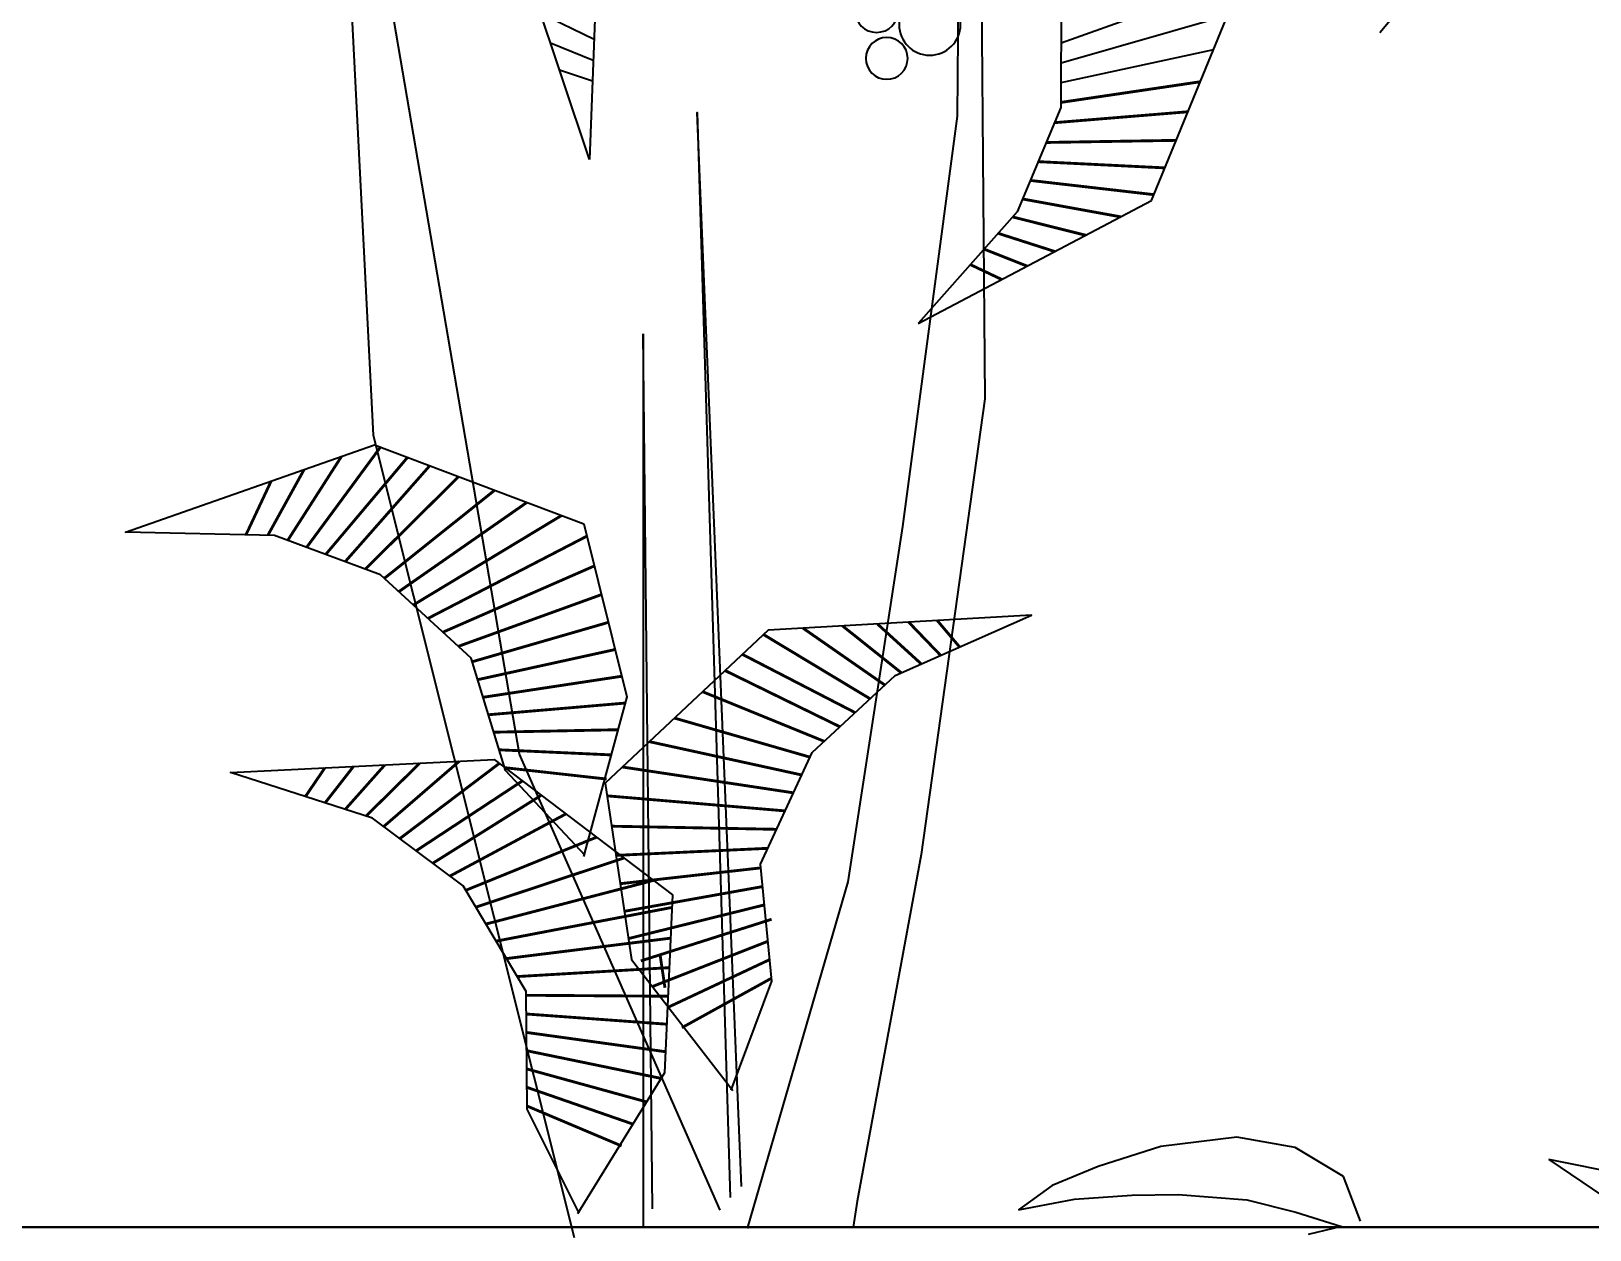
# Model space of a CAD drawing. Header units: inches. Extents: x 452443 to 881249, y 975131 to 1198310.
# Drawn here: x 580183 to 580714, y 1036509 to 1036918 of the extents above; entities that cross this region are included whole.
import ezdxf

# ---------------------------------------------------------------- set-up
doc = ezdxf.new("R2010")
doc.units = ezdxf.units.IN
doc.header["$LTSCALE"] = 3.5
doc.header["$MEASUREMENT"] = 0
doc.linetypes.add('CENTER', pattern=[2, 1.25, -0.25, 0.25, -0.25])
for name, color, linetype in [('Netthay_126', 126, 'Continuous'), ('thuocdo', 3, 'Continuous'), ('TREE1', 84, 'Continuous'), ('Truc', 252, 'Continuous')]:
    doc.layers.add(name, color=color, linetype=linetype)
doc.styles.add('romand', font='romand.shx')
doc.dimstyles.new('TL100', dxfattribs={"dimscale": 100, "dimtxt": 2.5, "dimasz": 2, "dimexe": 2, "dimexo": 1, "dimgap": 1, "dimtad": 1, "dimdec": 0, "dimzin": 0, "dimdsep": 46, "dimtxsty": 'romand', "dimblk": 'ARCHTICK', "dimcen": 2, "dimdle": 2, "dimclrd": 256, "dimclre": 256, "dimclrt": 7, "dimadec": 0, "dimazin": 0, "dimtfac": 0.004, "dimtdec": 0, "dimtmove": 2, "dimatfit": 3, "dimfxl": 1, "dimtolj": 1, "dimtzin": 0, "dimlwd": 20, "dimlwe": 20, "dimarcsym": 1})

# ---------------------------------------------------------------- blocks, each defined once
blk = doc.blocks.new('tree34')
for p, q in [((1323.5, 567.1), (1364, 574.4)), ((1364, 574.4), (1416.9, 567.8)), ((1289.8, 547), (1323.5, 567.1)), ((1416.9, 567.8), (1460.3, 553.9)), ((1059, 541.1), (1147.2, 558.9)), ((1147.2, 558.9), (1082.3, 514.7)), ((1460.3, 553.9), (1492.3, 540.9)), ((1278.2, 515.9), (1289.8, 547)), ((1357, 530.9), (1323.1, 522.3)), ((1404.8, 534.5), (1357, 530.9)), ((1437, 534.1), (1404.8, 534.5)), ((1476.7, 531.2), (1437, 534.1)), ((1515.6, 523.9), (1476.7, 531.2)), ((1492.3, 540.9), (1515.6, 523.9)), ((1323.1, 522.3), (1291.3, 512.2)), ((1291.3, 512.2), (1314.5, 506.7))]:
    blk.add_line(p, q)
blk = doc.blocks.new('A$C2C227CB5')
blk.add_blockref('tree34', (427.6, 0))
blk = doc.blocks.new('ELE_TR10')
for p, q in [((812.7, 3486.9), (780.8, 7339.2)), ((2979.6, 4855.9), (2852.2, 2372.6)), ((736.3, 4755.2), (717.1, 2499.9)), ((2097.2, 3336), (2389.9, 4208.8)), ((2342.3, 1258.3), (2820.3, 4060)), ((-136.7, 3951.9), (451.3, 3741.6)), ((450.5, 3946.9), (452, 3516.6)), ((-739.5, 3870.5), (-661.3, 3778)), ((135.3, 3191.8), (-161.1, 3914.5)), ((-129.8, 3838.1), (451.5, 3672.2)), ((2077.9, 3856.2), (2097.2, 3336)), ((2268.6, 3847), (2081.6, 3756.3)), ((-80.7, 3718.4), (451.7, 3603.5)), ((2233.8, 3743.2), (2084.4, 3682.5)), ((2202, 3648.4), (2087, 3610.2)), ((452, 3516.6), (604.5, 3152.5)), ((1003.9, 2054.2), (812.7, 3486.9)), ((950.1, 2763.2), (135.3, 3191.8)), ((604.5, 3152.5), (950.1, 2763.2)), ((1877.9, -329.1), (1909.8, 2727.3)), ((1909.8, 2727.3), (1909.8, -392.7)), ((717.1, 2499.9), (940.1, 908)), ((2852.2, 2372.6), (2151.1, -429.1)), ((1195.1, 812.5), (1003.9, 2054.2)), ((1641.2, -333.6), (2342.3, 1258.3)), ((940.1, 908), (1163.2, -301.8)), ((1545.6, -397.3), (1195.1, 812.5))]:
    blk.add_line(p, q)
at = {"const_width": 10}
for points in [[(-35, 3607.1), (452, 3534.9)], [(8, 3502.3), (474, 3464.1)], [(48.9, 3402.4), (503, 3395)], [(88.4, 3306.2), (531, 3328)], [(126.7, 3212.7), (558.5, 3262.4)], [(243, 3135.2), (585.6, 3197.6)], [(365.2, 3070.9), (620.2, 3134.8)], [(473, 3014.1), (670.9, 3077.7)], [(569.9, 2963.2), (719.9, 3022.5)], [(658.5, 2916.6), (767.9, 2968.4)], [(2732.9, 2295.1), (3018.4, 1956.2)], [(2827.5, 2330.7), (3085.2, 1980.8)], [(2963.4, 2298.4), (3151.2, 2005.1)], [(2553.3, 2229.2), (2880, 1905.2)], [(2654.3, 2267.2), (2950.3, 1931.1)], [(3093.8, 2252.7), (3220.7, 2022.5)], [(2428.6, 2180.5), (2813.2, 1873.1)], [(3208.8, 2212.4), (3297, 2024.3)], [(2316, 2138.1), (2762.8, 1826.6)], [(2194.9, 2092.5), (2712.3, 1780)], [(2106.8, 2020.1), (2661.3, 1732.9)], [(2080.9, 1916.1), (2609.3, 1684.8)], [(2055.9, 1816), (2555.7, 1635.2)], [(883.4, 1725.4), (805.3, 1632.8)], [(983.3, 1719.8), (871.5, 1603.6)], [(1092.6, 1713.6), (939, 1573.6)], [(1214.2, 1706.7), (1008.7, 1542.8)], [(1352.2, 1698.9), (1066.3, 1500)], [(2031.7, 1719.1), (2506.9, 1581.6)], [(1490.1, 1676.6), (1117.9, 1452.2)], [(1563.8, 1607.4), (1170.1, 1403.9)], [(2008, 1624.3), (2487.7, 1519)], [(1625.7, 1551.5), (1223.4, 1354.6)], [(1984.7, 1531), (2468.8, 1457.5)], [(1704.4, 1477.7), (1278.4, 1303.8)], [(1972.8, 1437.3), (2450.1, 1396.5)], [(1800.9, 1384.9), (1327.9, 1248.5)], [(1888.6, 1302.6), (1356.5, 1186.2)], [(1998, 1344.2), (2431.3, 1335.6)], [(2021.9, 1256.3), (2412.5, 1274.1)], [(1983, 1214.1), (1385.3, 1123.8)], [(2037.8, 1172), (2393.3, 1211.6)], [(2412.7, 1226.4), (2759.3, 964.2)], [(2552.2, 1234.1), (2815.7, 1006.3)], [(2690.2, 1227.4), (2877.4, 1042.8)], [(2811.9, 1221.5), (2950, 1066.2)], [(2921.2, 1216.2), (3020.3, 1088.9)], [(3021.1, 1211.3), (3089.1, 1111.1)], [(2332.1, 1165.3), (2702.4, 921.6)], [(2036.5, 1113.4), (1414.3, 1060.7)], [(2264.7, 1116.1), (2644.2, 878.2)], [(2178.7, 1050.9), (2584.2, 833.4)], [(2020.6, 1007.3), (1443.9, 996.4)], [(2005.4, 905.4), (1474.4, 930.1)], [(2073, 968.8), (2529.2, 783.6)], [(1977.2, 896.1), (2494.2, 724.7)], [(1990.5, 806.5), (1498.9, 861.8)], [(1874.1, 818), (2459.1, 665.6)], [(1976.1, 710), (1492.7, 796.6)], [(1961.8, 614.8), (1486.5, 732.6)], [(1810.3, 723.5), (2423.6, 605.9)], [(1918.4, 536.9), (1461.9, 682.2)], [(1877.8, 447.4), (1474.3, 605.6)], [(1815, 616.3), (2387.4, 545)], [(1822.1, 375.4), (1468.2, 541.6)], [(1834.1, 443.2), (1851.8, 563)], [(1819.5, 513.3), (2350.1, 482.2)], [(1775.1, 303.6), (1462, 476.5)], [(1823.9, 413.5), (2318.6, 416.9)], [(1828.1, 315.9), (2318, 351.5)], [(1832.4, 219.8), (2317.4, 287.1)], [(1847.6, 126.6), (2316.8, 223.3)], [(1898.4, 44.5), (2316.2, 159.6)], [(1946.3, -32.9), (2315.6, 95.3)], [(1985.5, -109.3), (2315, 29.9)]]:
    blk.add_lwpolyline(points, dxfattribs=at)
for points in [[(1567.2, -250.6), (1644.6, 1643.7), (1722, 3499.4), (1605.9, -289.3)], [(2112.8, 904.8), (2390.3, 1201.9), (2510.6, 1593.6), (2826.6, 1885.5), (3197, 2021.9), (3717.4, 2034.1), (2848.6, 2338.7), (2117.7, 2063.5), (1966.8, 1459.3), (2118.3, 901.3)], [(1603.3, 85.6), (1461, 466.4), (1500.1, 874.3), (1320.2, 1265.1), (1030.4, 1533.1), (554.4, 1744), (1473.6, 1692.1), (2043.2, 1157.6), (1950.9, 541.8), (1596.9, 84.5)], [(2133.5, -344.1), (2314.9, 19.7), (2318.7, 429.5), (2538.5, 799.3), (2854.8, 1035.5), (3350.3, 1195.3), (2430.7, 1240), (1808.3, 768.1), (1835.6, 146), (2139.7, -345.8)], [(1163.2, -301.8), (1176.9, -392.7)]]:
    blk.add_lwpolyline(points)
for centre, radius in [((1095.3, 3854.7), 75.4), ((909.6, 3806.8), 107.2), ((1059.8, 3688.5), 73)]:
    blk.add_circle(centre, radius)
blk = doc.blocks.new('_ArchTick')
at = {"color": 0, "linetype": 'ByBlock', "const_width": 0.15}
blk.add_lwpolyline([(-0.5, -0.5), (0.5, 0.5)], dxfattribs=at)
blk = doc.blocks.new('*D1919')
at = {"layer": 'DEFPOINTS', "color": 0}
for p in [(576934.85, 1037283.61), (580934.85, 1037086.68), (580934.85, 1033781.97)]:
    blk.add_point(p, dxfattribs=at)
at = {"layer": 'thuocdo', "lineweight": 20}
for p, q in [((576934.85, 1037183.61), (576934.85, 1033581.97)), ((580934.85, 1036986.68), (580934.85, 1033581.97)), ((576734.85, 1033781.97), (581134.85, 1033781.97))]:
    blk.add_line(p, q, dxfattribs=at)
at = {"layer": 'thuocdo', "lineweight": 20, "xscale": 200, "yscale": 200, "zscale": 200, "rotation": 180}
blk.add_blockref('_ArchTick', (576934.85, 1033781.97), dxfattribs=at)
at = {"layer": 'thuocdo', "lineweight": 20, "xscale": 200, "yscale": 200, "zscale": 200}
blk.add_blockref('_ArchTick', (580934.85, 1033781.97), dxfattribs=at)
at = {"layer": 'thuocdo', "color": 7, "insert": (578934.85, 1034006.97), "char_height": 250, "attachment_point": 5, "style": 'romand'}
blk.add_mtext('\\A1;4000', dxfattribs=at)

msp = doc.modelspace()

# ---------------------------------------------------------------- linework, layer by layer
at = {"layer": 'Netthay_126'}
for points in [[(577134.85, 1036510.4), (584434.85, 1036510.4)], [(588934.85, 1036510.4), (577134.85, 1036510.4)]]:
    msp.add_lwpolyline(points, dxfattribs=at)
at = {"layer": 'Truc', "linetype": 'CENTER', "ltscale": 600}
msp.add_lwpolyline([(558591.52, 1036510.4), (592145.6, 1036510.4)], dxfattribs=at)

# ---------------------------------------------------------------- block references
at = {"layer": 'TREE1'}
for name, p, xscale, yscale, zscale in [('ELE_TR10', (580577.92, 1036548.69), -0.09750000084750354, 0.09750000084750354, 0.09750000084750354), ('A$C2C227CB5', (581471.62, 1036259.58), -0.4899999999906868, 0.4899999999906868, 0.4899999999906868)]:
    msp.add_blockref(name, p, dxfattribs=dict(at, xscale=xscale, yscale=yscale, zscale=zscale))

# ---------------------------------------------------------------- dimensions: what is measured, and where the dimension line sits
at = {"layer": 'thuocdo'}
dim = msp.add_linear_dim(base=(580934.85, 1033781.97), p1=(576934.85, 1037283.61), p2=(580934.85, 1037086.68), dimstyle='TL100', override={"dimarcsym": 1}, dxfattribs=at)
dim.commit()
dim.dimension.update_dxf_attribs({"geometry": '*D1919', "text_midpoint": (578934.85, 1034006.97)})

doc.saveas('drawing.dxf')
